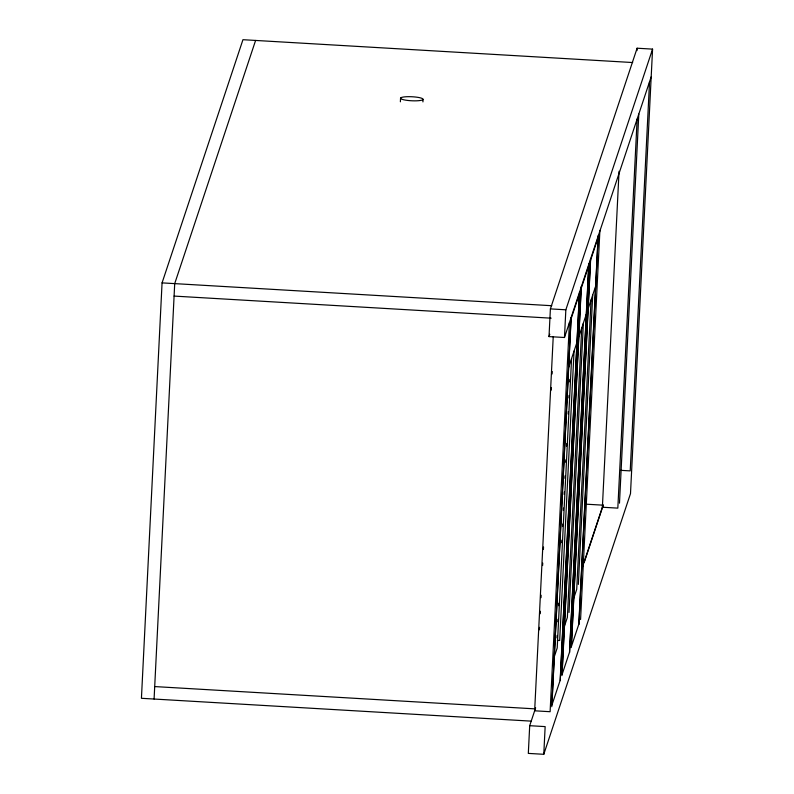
<?xml version="1.0" encoding="UTF-8"?>
<svg xmlns="http://www.w3.org/2000/svg" width="794" height="794" viewBox="0 0 794 794"><rect width="100%" height="100%" fill="white"/><g stroke="black" fill="none" stroke-linecap="round" stroke-linejoin="round"><path stroke-width="1.19" d="M632.679 62.537L242.954 39.7L162.065 282.882L141.431 698.293L531.156 721.131M154.086 699.038L174.71 283.617L255.599 40.444M400.384 101.811L400.563 98.109M422.924 101.9L423.053 99.429A11.275 2.015 2.8 0 0 406.756 96.719A11.275 2.015 2.8 0 0 405.615 100.153A11.275 2.015 2.8 0 0 423.053 99.429M535.642 707.821L529.697 725.696L528.318 753.397L543.781 754.3L630.496 493.62L652.569 49.119L637.106 48.216L550.391 308.896L549.011 336.596L564.474 337.5L651.189 76.82M553.239 336.517L534.65 710.799L550.113 711.712L569.427 322.602M539.414 629.801L539.533 627.329M540.208 613.742L540.337 611.271M541.012 597.674L541.131 595.202M542.6 565.546L542.729 563.075M543.404 549.478L543.523 547.006M551.314 390.072L551.433 387.601M552.108 374.004L552.237 371.532M543.781 754.3L545.15 726.609L529.697 725.696M564.474 337.5L565.844 309.799L652.569 49.119M551.761 706.739L571.075 317.64M557.001 637.87L557.12 635.399M557.795 621.791L557.924 619.32M558.599 605.713L558.718 603.241M561.725 542.639L561.854 540.168M562.529 526.561L562.648 524.09M563.323 510.482L563.442 508.011M564.117 494.404L564.246 491.933M564.921 478.325L565.04 475.854M565.715 462.247L565.844 459.776M566.519 446.168L566.638 443.697M568.117 414.011L568.236 411.54M568.911 397.933L569.03 395.462M569.705 381.854L569.834 379.383M571.581 358.551L557.209 647.954L554.321 656.648M574.052 351.097L559.691 640.51L557.309 640.371M560.256 680.607L579.58 291.497M561.914 675.634L581.228 286.535M581.734 328.011L567.363 617.424L564.474 626.109M569.02 612.452L583.391 323.049M569.596 652.549L588.91 263.439M571.243 647.586L590.567 258.477M591.064 299.953L576.702 589.366L573.804 598.051M578.35 584.404L592.721 294.991M578.925 624.491L598.239 235.391M580.573 619.528L599.897 230.419M619.052 171.236L602.378 507.227L617.831 508.13L637.145 119.021M636.986 50.627L637.106 48.216M619.479 503.168L638.803 114.058M649.542 81.782L630.218 470.892L620.71 470.336M549.011 336.596L549.795 334.244M568.683 367.235L576.95 342.413M578.846 336.706L586.28 314.355M588.175 308.648L595.609 286.306M582.429 567.174L603.132 504.944M584.334 562.043L603.093 505.649M162.065 282.882L551.78 305.72M550.391 308.896L565.844 309.799M174.085 296.083L551.165 318.176M585.942 504.17L603.251 505.183M154.701 686.572L535.484 708.893M571.094 318.771L551.909 705.112L560.167 680.289L579.352 293.949L571.094 318.771M581.248 288.232L562.073 674.572L569.506 652.231L588.682 265.891L581.248 288.232M590.587 260.184L571.402 646.524L578.836 624.173L598.021 237.833L590.587 260.184"/></g></svg>
